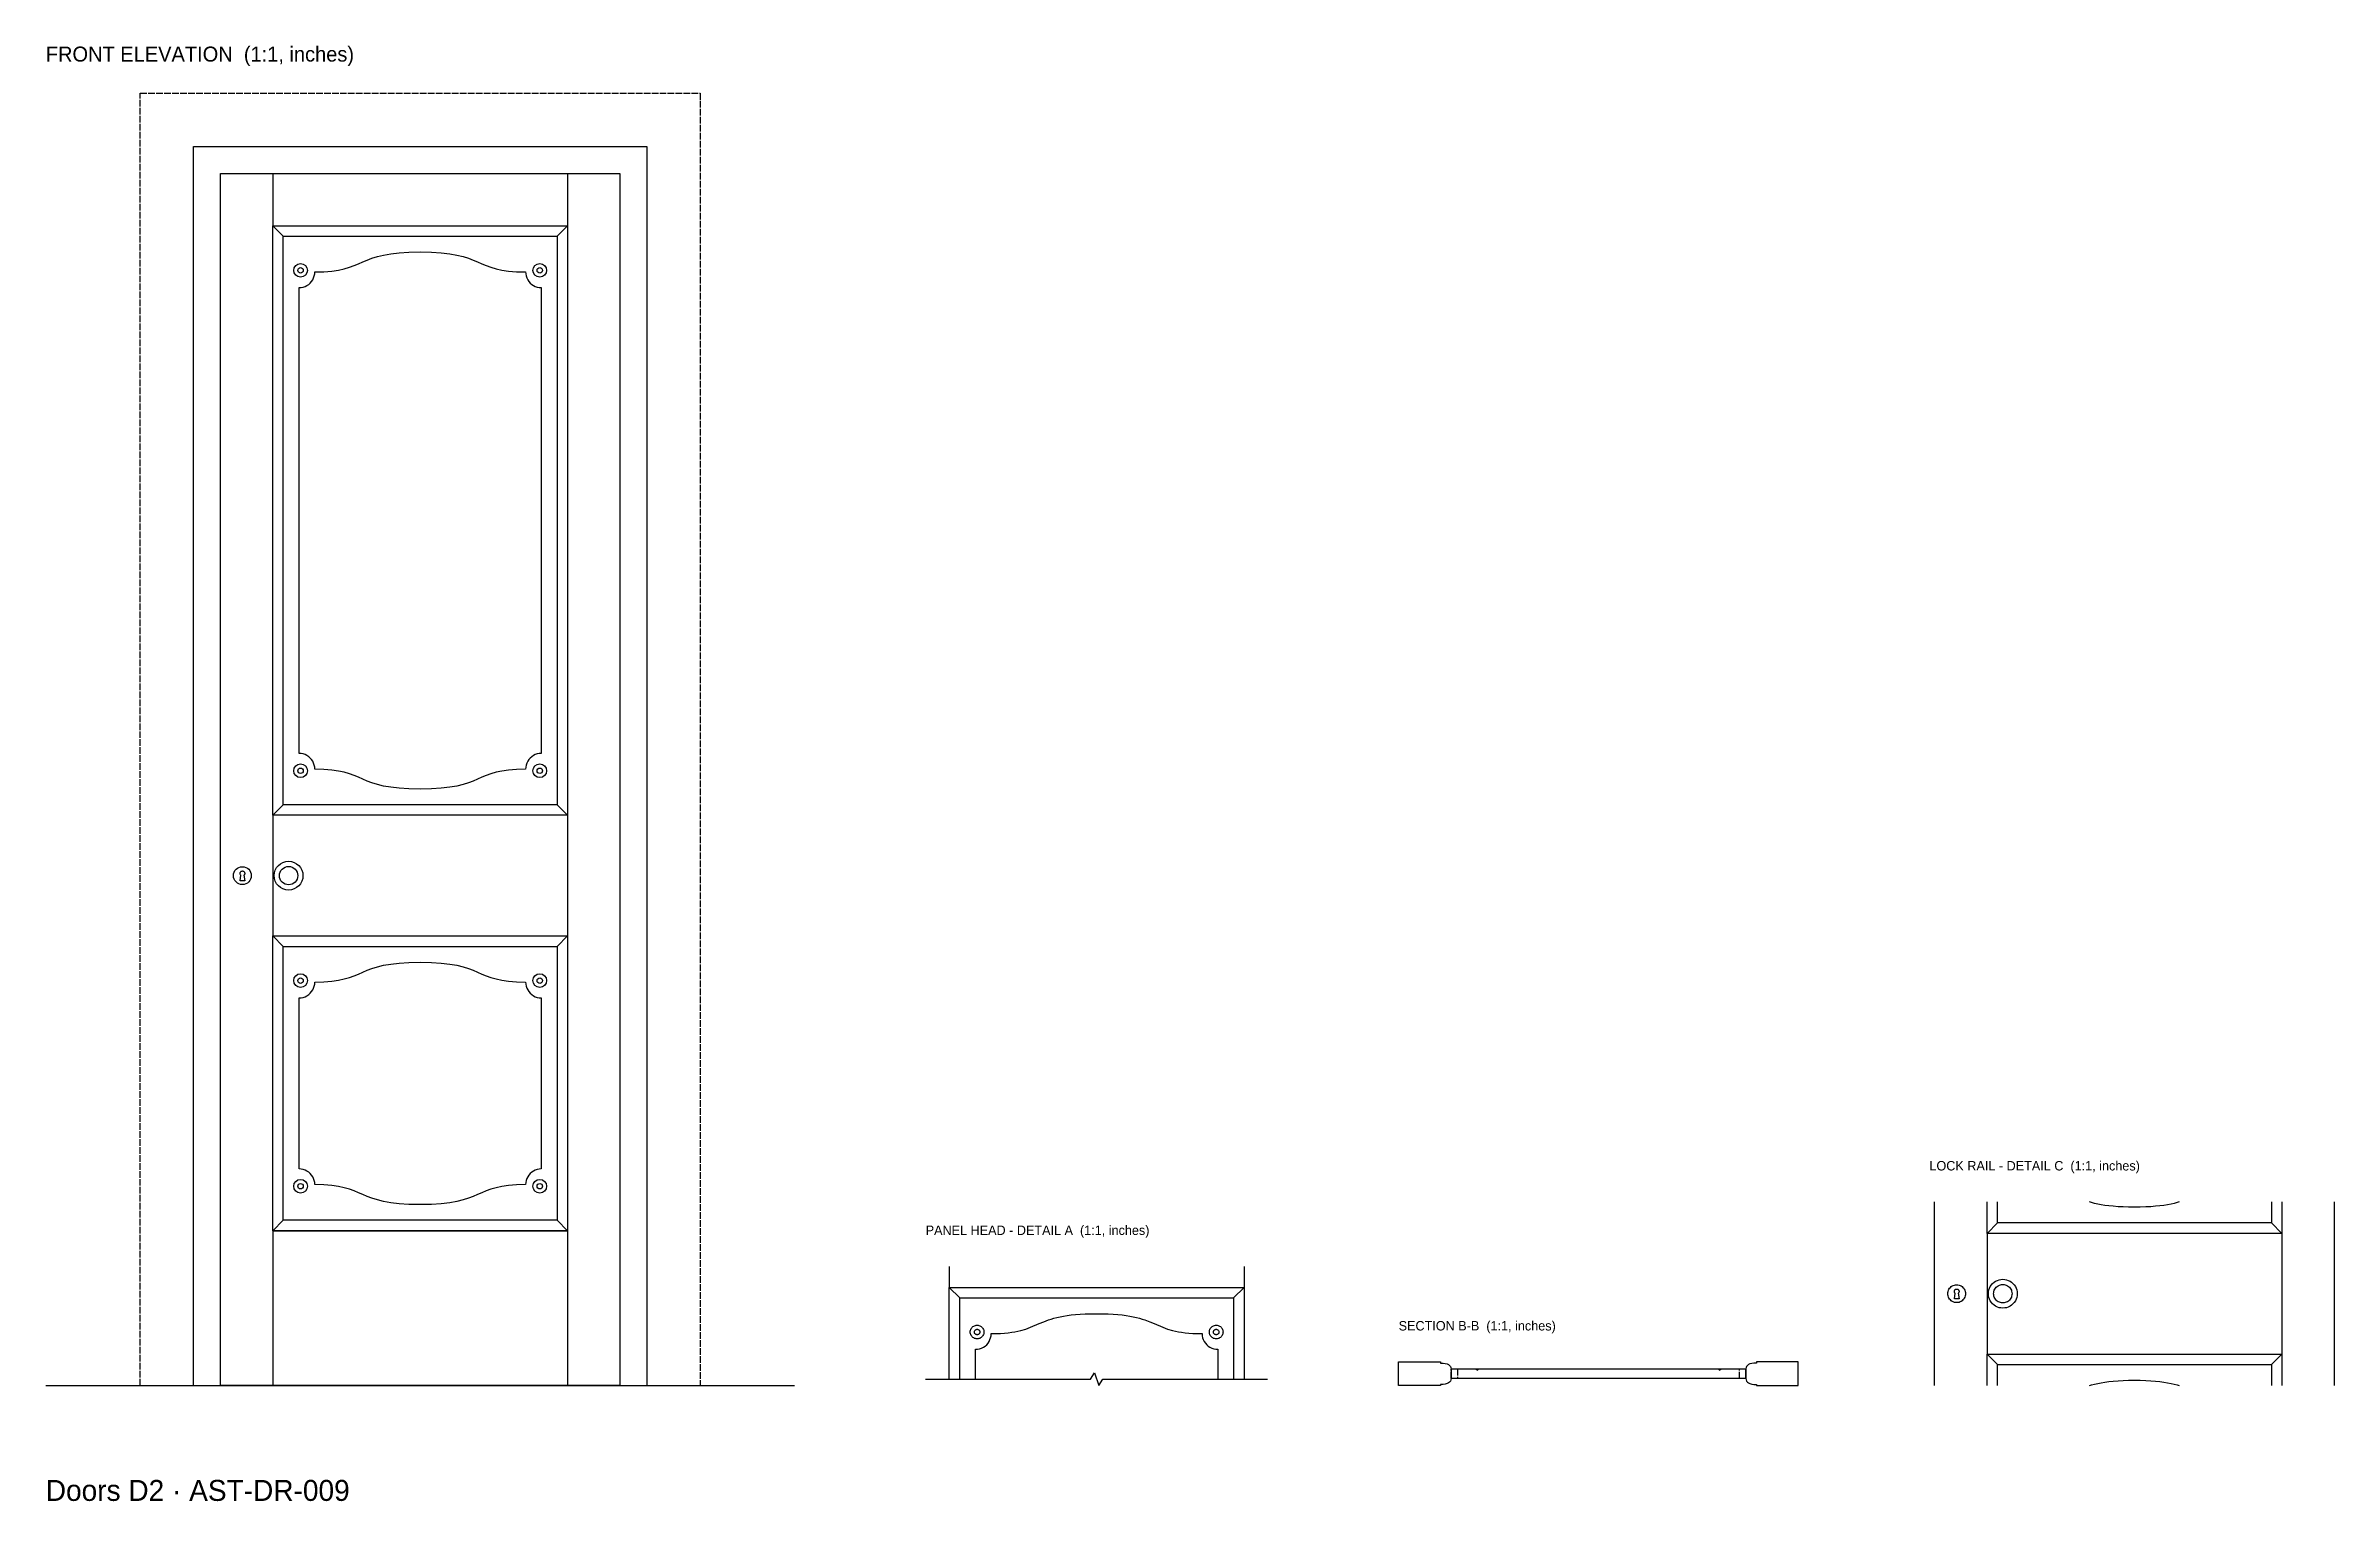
# Model space of a CAD drawing. Header units: inches. Extents: x 0 to 172, y -9 to 101.
import ezdxf

# ---------------------------------------------------------------- set-up
doc = ezdxf.new("R2010")
doc.units = ezdxf.units.IN
doc.header["$MEASUREMENT"] = 0
doc.linetypes.add('DASHED', pattern=[0.6, 0.5, -0.1])
for name, color, linetype in [('Front elevation', 7, 'Continuous'), ('Lock rail - detail C', 7, 'Continuous'), ('Panel head - detail A', 7, 'Continuous'), ('Section B-B', 7, 'Continuous')]:
    doc.layers.add(name, color=color, linetype=linetype)

msp = doc.modelspace()

# ---------------------------------------------------------------- linework, layer by layer
at = {"layer": 'Front elevation'}
for p, q in [((17.05, 90.98), (17.05, 87.05)), ((39.17, 90.98), (39.17, 87.05)), ((17.05, 87.05), (39.17, 87.05)), ((17.05, 87.05), (17.83, 86.26)), ((39.17, 87.05), (38.39, 86.26)), ((17.05, 42.8), (17.83, 43.58)), ((39.17, 42.8), (38.39, 43.58)), ((17.05, 42.8), (17.05, 33.74)), ((39.17, 42.8), (39.17, 33.74)), ((17.05, 33.74), (17.83, 32.95)), ((39.17, 33.74), (38.39, 32.95)), ((17.05, 11.61), (17.83, 12.4)), ((39.17, 11.61), (38.39, 12.4)), ((17.05, 11.61), (39.17, 11.61)), ((17.05, 11.61), (17.05, 0)), ((39.17, 11.61), (39.17, 0)), ((0, 0), (56.22, 0))]:
    msp.add_line(p, q, dxfattribs=at)
at = {"layer": 'Front elevation', "linetype": 'DASHED'}
msp.add_lwpolyline([(7.09, 0), (7.09, 97.01), (49.13, 97.01), (49.13, 0)], dxfattribs=at)
at = {"layer": 'Front elevation'}
for points in [[(11.1, 0), (11.1, 92.99), (45.12, 92.99), (45.12, 0)], [(13.11, 90.98), (43.11, 90.98), (43.11, 0), (13.11, 0), (13.11, 90.98)], [(17.05, 87.05), (39.17, 87.05), (39.17, 42.8), (17.05, 42.8), (17.05, 87.05)], [(17.83, 86.26), (38.39, 86.26), (38.39, 43.58), (17.83, 43.58), (17.83, 86.26)], [(19.02, 47.44), (19.02, 82.4)], [(37.2, 82.4), (37.2, 47.44)], [(14.88, 38.31), (14.94, 37.87), (14.59, 37.87), (14.65, 38.31)], [(17.05, 33.74), (39.17, 33.74), (39.17, 11.61), (17.05, 11.61), (17.05, 33.74)], [(17.83, 32.95), (38.39, 32.95), (38.39, 12.4), (17.83, 12.4), (17.83, 32.95)], [(19.02, 16.26), (19.02, 29.09)], [(37.2, 29.09), (37.2, 16.26)]]:
    msp.add_lwpolyline(points, dxfattribs=at)
for centre, radius in [((19.13, 83.7), 0.512), ((37.09, 83.7), 0.512), ((19.13, 83.7), 0.205), ((37.09, 83.7), 0.205), ((19.13, 46.14), 0.512), ((37.09, 46.14), 0.512), ((19.13, 46.14), 0.205), ((37.09, 46.14), 0.205), ((14.76, 38.27), 0.669), ((18.23, 38.27), 1.08), ((18.23, 38.27), 0.689), ((19.13, 30.39), 0.512), ((19.13, 30.39), 0.205), ((37.09, 30.39), 0.512), ((37.09, 30.39), 0.205), ((19.13, 14.96), 0.512), ((37.09, 14.96), 0.512), ((19.13, 14.96), 0.205), ((37.09, 14.96), 0.205)]:
    msp.add_circle(centre, radius, dxfattribs=at)
for points, knots in [([(20.2, 83.58), (24.15, 83.58), (23.2, 85.08), (28.11, 85.08), (33.02, 85.08), (32.07, 83.58), (36.02, 83.58)], [0, 0, 0, 0, 1, 1, 1, 2, 2, 2, 2]), ([(19.02, 82.4), (19.22, 82.4), (19.43, 82.46), (19.61, 82.56), (19.79, 82.66), (19.93, 82.81), (20.04, 82.99), (20.14, 83.17), (20.2, 83.38), (20.2, 83.58)], [0, 0, 0, 0, 1, 1, 1, 2, 2, 2, 3, 3, 3, 3]), ([(36.02, 83.58), (36.02, 83.38), (36.08, 83.17), (36.18, 82.99), (36.29, 82.81), (36.43, 82.66), (36.61, 82.56), (36.79, 82.46), (37, 82.4), (37.2, 82.4)], [0, 0, 0, 0, 1, 1, 1, 2, 2, 2, 3, 3, 3, 3]), ([(20.2, 46.26), (20.2, 46.47), (20.14, 46.67), (20.04, 46.85), (19.93, 47.03), (19.79, 47.18), (19.61, 47.28), (19.43, 47.39), (19.22, 47.44), (19.02, 47.44)], [0, 0, 0, 0, 1, 1, 1, 2, 2, 2, 3, 3, 3, 3]), ([(37.2, 47.44), (37, 47.44), (36.79, 47.39), (36.61, 47.28), (36.43, 47.18), (36.29, 47.03), (36.18, 46.85), (36.08, 46.67), (36.02, 46.47), (36.02, 46.26)], [0, 0, 0, 0, 1, 1, 1, 2, 2, 2, 3, 3, 3, 3]), ([(36.02, 46.26), (32.07, 46.26), (33.02, 44.76), (28.11, 44.76), (23.2, 44.76), (24.15, 46.26), (20.2, 46.26)], [0, 0, 0, 0, 1, 1, 1, 2, 2, 2, 2]), ([(14.65, 38.31), (14.62, 38.33), (14.61, 38.35), (14.6, 38.38), (14.59, 38.4), (14.58, 38.43), (14.59, 38.46), (14.59, 38.49), (14.6, 38.52), (14.62, 38.54), (14.63, 38.56), (14.66, 38.58), (14.68, 38.6), (14.71, 38.61), (14.74, 38.62), (14.76, 38.62), (14.79, 38.62), (14.82, 38.61), (14.85, 38.6), (14.87, 38.58), (14.89, 38.56), (14.91, 38.54), (14.93, 38.52), (14.94, 38.49), (14.94, 38.46), (14.94, 38.43), (14.94, 38.4), (14.93, 38.38), (14.92, 38.35), (14.9, 38.33), (14.88, 38.31)], [0, 0, 0, 0, 1, 1, 1, 2, 2, 2, 3, 3, 3, 4, 4, 4, 5, 5, 5, 6, 6, 6, 7, 7, 7, 8, 8, 8, 9, 9, 9, 10, 10, 10, 10]), ([(20.2, 30.28), (24.15, 30.28), (23.2, 31.77), (28.11, 31.77), (33.02, 31.77), (32.07, 30.28), (36.02, 30.28)], [0, 0, 0, 0, 1, 1, 1, 2, 2, 2, 2]), ([(19.02, 29.09), (19.22, 29.09), (19.43, 29.15), (19.61, 29.25), (19.79, 29.36), (19.93, 29.51), (20.04, 29.69), (20.14, 29.86), (20.2, 30.07), (20.2, 30.28)], [0, 0, 0, 0, 1, 1, 1, 2, 2, 2, 3, 3, 3, 3]), ([(36.02, 30.28), (36.02, 30.07), (36.08, 29.86), (36.18, 29.69), (36.29, 29.51), (36.43, 29.36), (36.61, 29.25), (36.79, 29.15), (37, 29.09), (37.2, 29.09)], [0, 0, 0, 0, 1, 1, 1, 2, 2, 2, 3, 3, 3, 3]), ([(20.2, 15.08), (20.2, 15.29), (20.14, 15.49), (20.04, 15.67), (19.93, 15.85), (19.79, 16), (19.61, 16.1), (19.43, 16.21), (19.22, 16.26), (19.02, 16.26)], [0, 0, 0, 0, 1, 1, 1, 2, 2, 2, 3, 3, 3, 3]), ([(37.2, 16.26), (37, 16.26), (36.79, 16.21), (36.61, 16.1), (36.43, 16), (36.29, 15.85), (36.18, 15.67), (36.08, 15.49), (36.02, 15.29), (36.02, 15.08)], [0, 0, 0, 0, 1, 1, 1, 2, 2, 2, 3, 3, 3, 3]), ([(36.02, 15.08), (32.07, 15.08), (33.02, 13.58), (28.11, 13.58), (23.2, 13.58), (24.15, 15.08), (20.2, 15.08)], [0, 0, 0, 0, 1, 1, 1, 2, 2, 2, 2])]:
    msp.add_open_spline(points, degree=3, knots=knots, dxfattribs=at)
at = {"layer": 'Lock rail - detail C'}
for points in [[(141.81, 0), (141.81, 13.78)], [(167.87, 13.78), (167.87, 11.42), (145.75, 11.42), (145.75, 13.78)], [(167.09, 13.78), (167.09, 12.2), (146.54, 12.2), (146.54, 13.78)], [(160.18, 13.78), (160.02, 13.73), (159.8, 13.67), (159.56, 13.62), (159.3, 13.57), (159.02, 13.52), (158.72, 13.48), (158.4, 13.45), (158.05, 13.42), (157.66, 13.4), (157.25, 13.39), (156.81, 13.39), (156.37, 13.39), (155.96, 13.4), (155.58, 13.42), (155.22, 13.45), (154.9, 13.48), (154.6, 13.52), (154.32, 13.57), (154.06, 13.62), (153.82, 13.67), (153.6, 13.73), (153.44, 13.78)], [(171.81, 13.78), (171.81, 0)], [(145.75, 11.42), (146.54, 12.2)], [(167.87, 11.42), (167.09, 12.2)], [(145.75, 11.42), (145.75, 2.36)], [(167.87, 11.42), (167.87, 2.36)], [(144.13, 6.89), (144.13, 6.8), (144.11, 6.72), (144.08, 6.63), (144.04, 6.56), (144, 6.48), (143.94, 6.42), (143.87, 6.36), (143.8, 6.31), (143.72, 6.27), (143.64, 6.24), (143.55, 6.23), (143.46, 6.22), (143.38, 6.23), (143.29, 6.24), (143.21, 6.27), (143.13, 6.31), (143.06, 6.36), (142.99, 6.42), (142.93, 6.48), (142.88, 6.56), (142.85, 6.63), (142.82, 6.72), (142.8, 6.8), (142.8, 6.89), (142.8, 6.98), (142.82, 7.06), (142.85, 7.15), (142.88, 7.22), (142.93, 7.3), (142.99, 7.36), (143.06, 7.42), (143.13, 7.47), (143.21, 7.51), (143.29, 7.54), (143.38, 7.55), (143.46, 7.56), (143.55, 7.55), (143.64, 7.54), (143.72, 7.51), (143.8, 7.47), (143.87, 7.42), (143.94, 7.36), (144, 7.3), (144.04, 7.22), (144.08, 7.15), (144.11, 7.06), (144.13, 6.98), (144.13, 6.89)], [(143.35, 6.93), (143.33, 6.94), (143.32, 6.96), (143.31, 6.98), (143.3, 7), (143.29, 7.02), (143.29, 7.04), (143.29, 7.06), (143.29, 7.08), (143.29, 7.1), (143.3, 7.12), (143.31, 7.14), (143.32, 7.16), (143.33, 7.18), (143.35, 7.19), (143.36, 7.21), (143.38, 7.22), (143.4, 7.23), (143.42, 7.23), (143.44, 7.24), (143.46, 7.24), (143.49, 7.24), (143.51, 7.23), (143.53, 7.23), (143.55, 7.22), (143.57, 7.21), (143.58, 7.19), (143.6, 7.18), (143.61, 7.16), (143.62, 7.14), (143.63, 7.12), (143.64, 7.1), (143.64, 7.08), (143.64, 7.06), (143.64, 7.04), (143.64, 7.02), (143.63, 7), (143.62, 6.98), (143.61, 6.96), (143.6, 6.94), (143.58, 6.93), (143.64, 6.5), (143.29, 6.5), (143.35, 6.93)], [(148.01, 6.89), (148, 6.75), (147.97, 6.61), (147.93, 6.48), (147.87, 6.35), (147.79, 6.23), (147.69, 6.12), (147.59, 6.03), (147.47, 5.95), (147.34, 5.89), (147.21, 5.84), (147.07, 5.82), (146.93, 5.81), (146.79, 5.82), (146.65, 5.84), (146.52, 5.89), (146.39, 5.95), (146.27, 6.03), (146.16, 6.12), (146.07, 6.23), (145.99, 6.35), (145.93, 6.48), (145.88, 6.61), (145.86, 6.75), (145.85, 6.89), (145.86, 7.03), (145.88, 7.17), (145.93, 7.3), (145.99, 7.43), (146.07, 7.55), (146.16, 7.66), (146.27, 7.75), (146.39, 7.83), (146.52, 7.89), (146.65, 7.94), (146.79, 7.96), (146.93, 7.97), (147.07, 7.96), (147.21, 7.94), (147.34, 7.89), (147.47, 7.83), (147.59, 7.75), (147.69, 7.66), (147.79, 7.55), (147.87, 7.43), (147.93, 7.3), (147.97, 7.17), (148, 7.03), (148.01, 6.89)], [(147.62, 6.89), (147.61, 6.8), (147.59, 6.71), (147.57, 6.63), (147.53, 6.55), (147.48, 6.47), (147.42, 6.4), (147.35, 6.34), (147.27, 6.29), (147.19, 6.25), (147.11, 6.22), (147.02, 6.21), (146.93, 6.2), (146.84, 6.21), (146.75, 6.22), (146.67, 6.25), (146.58, 6.29), (146.51, 6.34), (146.44, 6.4), (146.38, 6.47), (146.33, 6.55), (146.29, 6.63), (146.26, 6.71), (146.25, 6.8), (146.24, 6.89), (146.25, 6.98), (146.26, 7.07), (146.29, 7.15), (146.33, 7.23), (146.38, 7.31), (146.44, 7.38), (146.51, 7.44), (146.58, 7.49), (146.67, 7.53), (146.75, 7.56), (146.84, 7.57), (146.93, 7.58), (147.02, 7.57), (147.11, 7.56), (147.19, 7.53), (147.27, 7.49), (147.35, 7.44), (147.42, 7.38), (147.48, 7.31), (147.53, 7.23), (147.57, 7.15), (147.59, 7.07), (147.61, 6.98), (147.62, 6.89)], [(145.75, 2.36), (167.87, 2.36), (167.87, 0)], [(145.75, 0), (145.75, 2.36)], [(145.75, 2.36), (146.54, 1.57)], [(167.87, 2.36), (167.09, 1.57)], [(146.54, 1.57), (167.09, 1.57), (167.09, 0)], [(146.54, 0), (146.54, 1.57)], [(153.44, 0), (153.6, 0.05), (153.82, 0.11), (154.06, 0.16), (154.32, 0.21), (154.6, 0.26), (154.9, 0.3), (155.22, 0.33), (155.58, 0.36), (155.96, 0.38), (156.37, 0.39), (156.81, 0.39), (157.25, 0.39), (157.66, 0.38), (158.05, 0.36), (158.4, 0.33), (158.72, 0.3), (159.02, 0.26), (159.3, 0.21), (159.56, 0.16), (159.8, 0.11), (160.02, 0.05), (160.18, 0)]]:
    msp.add_lwpolyline(points, dxfattribs=at)
at = {"layer": 'Panel head - detail A'}
for points in [[(67.83, 8.94), (67.83, 7.36)], [(89.96, 8.94), (89.96, 7.36)], [(67.83, 7.36), (89.96, 7.36), (89.96, 0.47)], [(67.83, 0.47), (67.83, 7.36)], [(67.83, 7.36), (68.62, 6.57)], [(89.96, 7.36), (89.17, 6.57)], [(68.62, 6.57), (89.17, 6.57), (89.17, 0.47)], [(68.62, 0.47), (68.62, 6.57)], [(69.8, 0.47), (69.8, 2.72), (69.96, 2.73), (70.11, 2.76), (70.25, 2.81), (70.39, 2.87), (70.52, 2.96), (70.64, 3.06), (70.74, 3.18), (70.83, 3.31), (70.89, 3.45), (70.94, 3.59), (70.97, 3.74), (70.98, 3.9), (71.34, 3.9), (71.67, 3.91), (71.98, 3.93), (72.26, 3.96), (72.52, 4), (72.76, 4.04), (72.99, 4.08), (73.2, 4.13), (73.58, 4.24), (73.93, 4.37), (74.58, 4.65), (74.92, 4.79), (75.28, 4.92), (75.48, 4.98), (75.69, 5.05), (75.91, 5.11), (76.15, 5.16), (76.41, 5.21), (76.68, 5.26), (76.99, 5.3), (77.31, 5.33), (77.66, 5.36), (78.04, 5.38), (78.45, 5.39), (78.9, 5.39), (79.34, 5.39), (79.75, 5.38), (80.13, 5.36), (80.48, 5.33), (80.81, 5.3), (81.11, 5.26), (81.39, 5.21), (81.65, 5.16), (81.89, 5.11), (82.11, 5.05), (82.32, 4.98), (82.51, 4.92), (82.88, 4.79), (83.21, 4.65), (83.86, 4.37), (84.21, 4.24), (84.6, 4.13), (84.81, 4.08), (85.03, 4.04), (85.27, 4), (85.54, 3.96), (85.82, 3.93), (86.12, 3.91), (86.45, 3.9), (86.81, 3.9), (86.82, 3.74), (86.85, 3.59), (86.9, 3.45), (86.97, 3.31), (87.06, 3.18), (87.16, 3.06), (87.27, 2.96), (87.4, 2.87), (87.54, 2.81), (87.69, 2.76), (87.84, 2.73), (87.99, 2.72), (87.99, 0.47)], [(70.43, 4.02), (70.43, 3.95), (70.42, 3.88), (70.39, 3.82), (70.36, 3.76), (70.33, 3.7), (70.28, 3.65), (70.23, 3.61), (70.18, 3.57), (70.12, 3.54), (70.05, 3.52), (69.99, 3.51), (69.92, 3.5), (69.85, 3.51), (69.79, 3.52), (69.73, 3.54), (69.67, 3.57), (69.61, 3.61), (69.56, 3.65), (69.52, 3.7), (69.48, 3.76), (69.45, 3.82), (69.43, 3.88), (69.41, 3.95), (69.41, 4.02), (69.41, 4.08), (69.43, 4.15), (69.45, 4.21), (69.48, 4.27), (69.52, 4.33), (69.56, 4.38), (69.61, 4.42), (69.67, 4.46), (69.73, 4.49), (69.79, 4.51), (69.85, 4.52), (69.92, 4.53), (69.99, 4.52), (70.05, 4.51), (70.12, 4.49), (70.18, 4.46), (70.23, 4.42), (70.28, 4.38), (70.33, 4.33), (70.36, 4.27), (70.39, 4.21), (70.42, 4.15), (70.43, 4.08), (70.43, 4.02)], [(70.13, 4.02), (70.12, 3.99), (70.12, 3.96), (70.11, 3.94), (70.1, 3.91), (70.08, 3.89), (70.07, 3.87), (70.05, 3.85), (70.02, 3.84), (70, 3.83), (69.97, 3.82), (69.95, 3.81), (69.92, 3.81), (69.89, 3.81), (69.87, 3.82), (69.84, 3.83), (69.82, 3.84), (69.8, 3.85), (69.78, 3.87), (69.76, 3.89), (69.74, 3.91), (69.73, 3.94), (69.72, 3.96), (69.72, 3.99), (69.72, 4.02), (69.72, 4.04), (69.72, 4.07), (69.73, 4.09), (69.74, 4.12), (69.76, 4.14), (69.78, 4.16), (69.8, 4.18), (69.82, 4.19), (69.84, 4.2), (69.87, 4.21), (69.89, 4.22), (69.92, 4.22), (69.95, 4.22), (69.97, 4.21), (70, 4.2), (70.02, 4.19), (70.05, 4.18), (70.07, 4.16), (70.08, 4.14), (70.1, 4.12), (70.11, 4.09), (70.12, 4.07), (70.12, 4.04), (70.13, 4.02)], [(88.39, 4.02), (88.38, 3.95), (88.37, 3.88), (88.35, 3.82), (88.32, 3.76), (88.28, 3.7), (88.24, 3.65), (88.19, 3.61), (88.13, 3.57), (88.07, 3.54), (88.01, 3.52), (87.94, 3.51), (87.87, 3.5), (87.81, 3.51), (87.74, 3.52), (87.68, 3.54), (87.62, 3.57), (87.56, 3.61), (87.51, 3.65), (87.47, 3.7), (87.43, 3.76), (87.4, 3.82), (87.38, 3.88), (87.37, 3.95), (87.36, 4.02), (87.37, 4.08), (87.38, 4.15), (87.4, 4.21), (87.43, 4.27), (87.47, 4.33), (87.51, 4.38), (87.56, 4.42), (87.62, 4.46), (87.68, 4.49), (87.74, 4.51), (87.81, 4.52), (87.87, 4.53), (87.94, 4.52), (88.01, 4.51), (88.07, 4.49), (88.13, 4.46), (88.19, 4.42), (88.24, 4.38), (88.28, 4.33), (88.32, 4.27), (88.35, 4.21), (88.37, 4.15), (88.38, 4.08), (88.39, 4.02)], [(88.08, 4.02), (88.08, 3.99), (88.07, 3.96), (88.06, 3.94), (88.05, 3.91), (88.04, 3.89), (88.02, 3.87), (88, 3.85), (87.98, 3.84), (87.95, 3.83), (87.93, 3.82), (87.9, 3.81), (87.87, 3.81), (87.85, 3.81), (87.82, 3.82), (87.8, 3.83), (87.77, 3.84), (87.75, 3.85), (87.73, 3.87), (87.71, 3.89), (87.7, 3.91), (87.68, 3.94), (87.68, 3.96), (87.67, 3.99), (87.67, 4.02), (87.67, 4.04), (87.68, 4.07), (87.68, 4.09), (87.7, 4.12), (87.71, 4.14), (87.73, 4.16), (87.75, 4.18), (87.77, 4.19), (87.8, 4.2), (87.82, 4.21), (87.85, 4.22), (87.87, 4.22), (87.9, 4.22), (87.93, 4.21), (87.95, 4.2), (87.98, 4.19), (88, 4.18), (88.02, 4.16), (88.04, 4.14), (88.05, 4.12), (88.06, 4.09), (88.07, 4.07), (88.08, 4.04), (88.08, 4.02)], [(66.06, 0.47), (78.43, 0.47), (78.74, 0.94), (79.06, 0), (79.37, 0.47), (91.73, 0.47)]]:
    msp.add_lwpolyline(points, dxfattribs=at)
at = {"layer": 'Section B-B'}
for points in [[(101.57, 1.77), (104.72, 1.77), (104.72, 1.69)], [(104.72, 0.08), (104.72, 0), (101.57, 0), (101.57, 1.77)], [(131.57, 1.77), (128.43, 1.77), (128.43, 1.69)], [(128.43, 0.08), (128.43, 0), (131.57, 0), (131.57, 1.77)], [(105.51, 1.24), (105.51, 0.53)], [(105.55, 1.24), (127.6, 1.24), (127.6, 0.53), (105.55, 0.53), (105.55, 1.24)], [(107.36, 1.24), (107.48, 1.14), (107.6, 1.24)], [(125.55, 1.24), (125.67, 1.14), (125.79, 1.24)], [(127.64, 1.24), (127.64, 0.53)]]:
    msp.add_lwpolyline(points, dxfattribs=at)
at = {"layer": 'Section B-B', "linetype": 'DASHED'}
for points in [[(105.51, 1.24), (105.98, 1.24), (105.98, 0.53), (105.51, 0.53), (105.51, 1.24)], [(127.17, 1.24), (127.64, 1.24), (127.64, 0.53), (127.17, 0.53), (127.17, 1.24)]]:
    msp.add_lwpolyline(points, dxfattribs=at)
at = {"layer": 'Section B-B'}
for points in [[(104.72, 1.69), (105.25, 1.69), (105.51, 1.54), (105.51, 1.24)], [(105.51, 0.53), (105.51, 0.23), (105.25, 0.08), (104.72, 0.08)], [(128.43, 1.69), (127.9, 1.69), (127.64, 1.54), (127.64, 1.24)], [(127.64, 0.53), (127.64, 0.23), (127.9, 0.08), (128.43, 0.08)]]:
    msp.add_open_spline(points, degree=3, dxfattribs=at)

# ---------------------------------------------------------------- texts
at = {"layer": 'LABELS'}
for s, height, p in [('FRONT ELEVATION  (1:1, inches)', 1.1244, (0, 99.37)), ('LOCK RAIL - DETAIL C  (1:1, inches)', 0.7087, (141.42, 16.14)), ('PANEL HEAD - DETAIL A  (1:1, inches)', 0.7087, (66.06, 11.3)), ('SECTION B-B  (1:1, inches)', 0.7087, (101.57, 4.13)), ('Doors D2 · AST-DR-009', 1.5748, (0, -8.66))]:
    msp.add_text(s, height=height, dxfattribs=at).set_placement(p)

doc.saveas('drawing.dxf')
